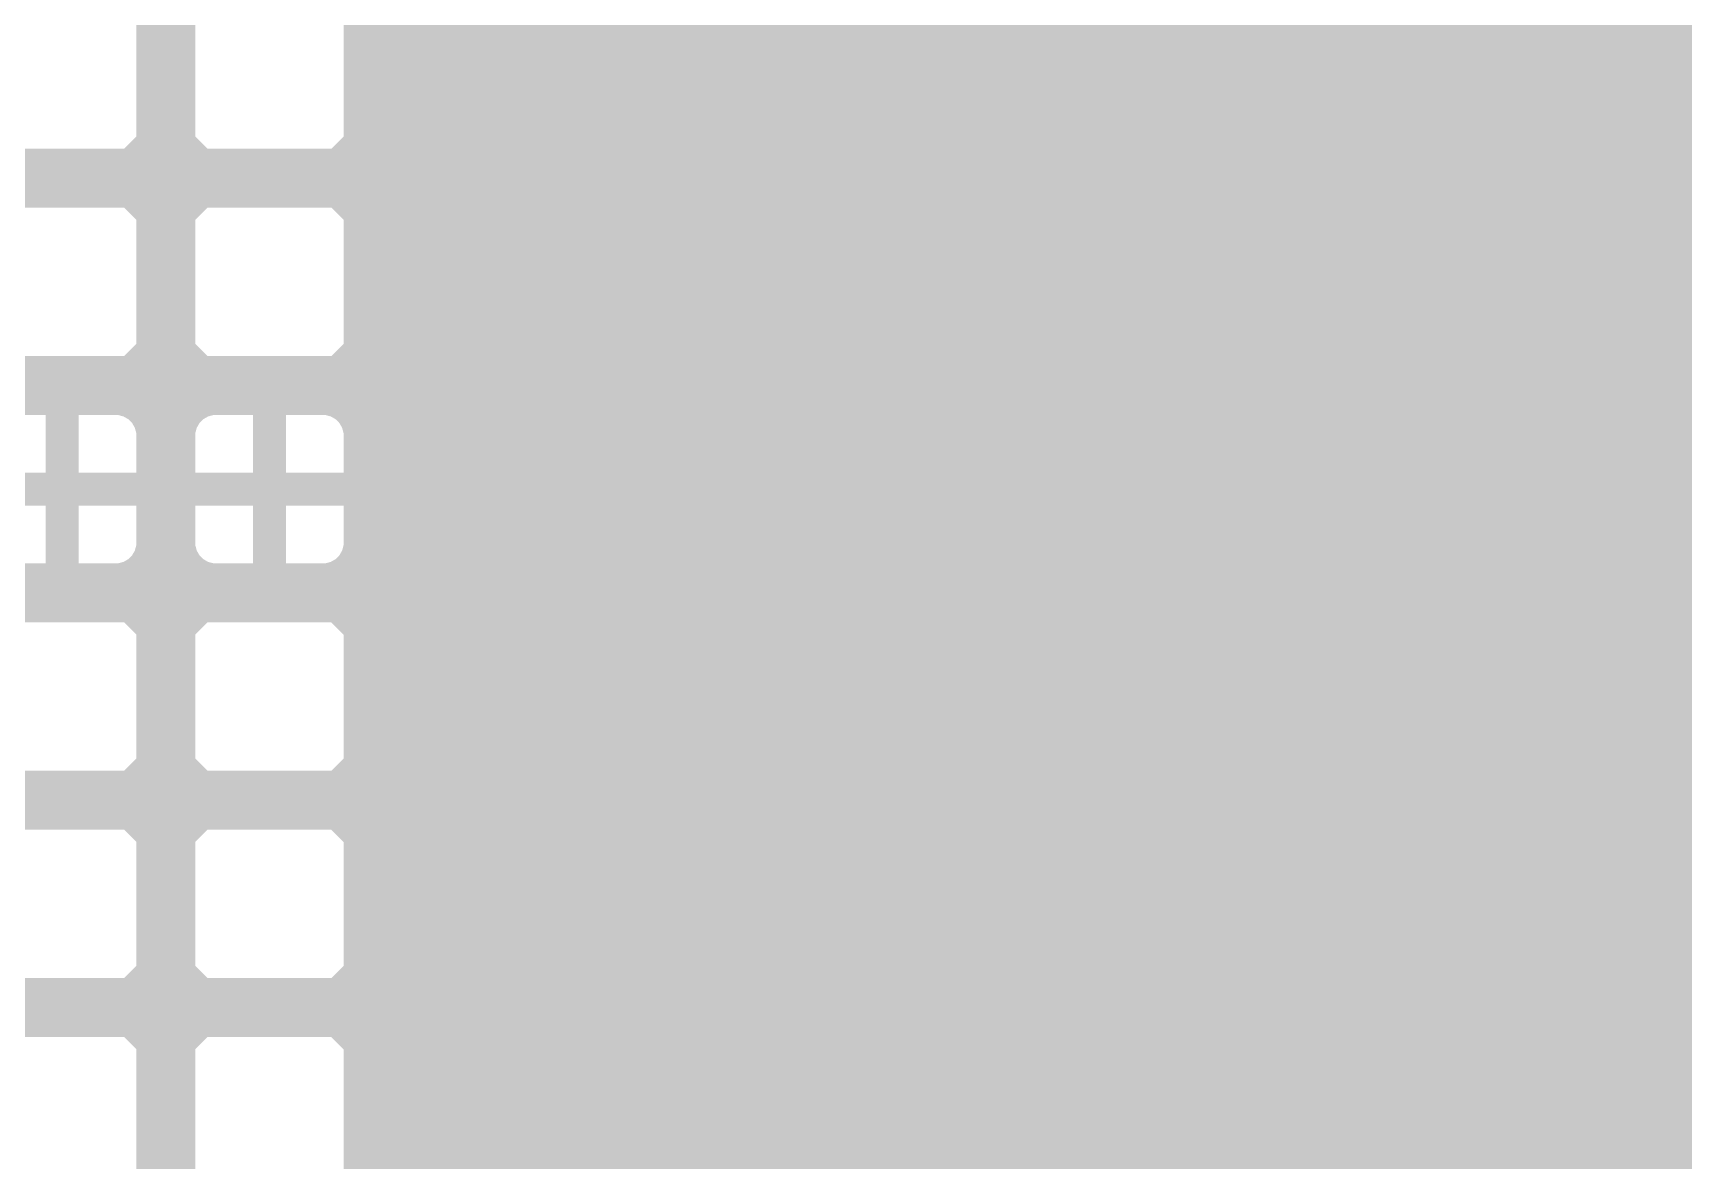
# Model space of a CAD drawing. Extents: x 1 to 104, y 1 to 74.
# Drawn here: x 63.14 to 83.37, y 19.71 to 33.53 of the extents above; entities that cross this region are included whole.
import ezdxf

# ---------------------------------------------------------------- set-up
doc = ezdxf.new("R2010")
doc.units = 0
doc.layers.add('16', color=174, linetype='CONTINUOUS')

msp = doc.modelspace()

# ---------------------------------------------------------------- linework, layer by layer
at = {"layer": '16', "const_width": 0.4064}
for points in [[(64.6112, 32.1766), (64.6112, 33.8634)], [(64.9288, 33.8634), (64.9288, 32.1766)], [(67.1512, 32.1766), (67.1512, 33.8634)], [(64.6112, 33.7312), (64.9288, 33.7312)], [(67.1512, 33.7312), (97.9488, 33.7312)], [(64.6112, 33.3248), (64.9288, 33.3248)], [(67.1512, 33.3248), (97.9488, 33.3248)], [(64.6112, 32.9184), (64.9288, 32.9184)], [(67.1512, 32.9184), (97.9488, 32.9184)], [(64.6112, 32.512), (64.9288, 32.512)], [(67.1512, 32.512), (97.9488, 32.512)], [(64.3434, 31.9088), (64.6112, 32.1766)], [(64.9288, 32.1766), (65.1966, 31.9088)], [(66.8834, 31.9088), (67.1512, 32.1766)], [(64.5402, 32.1056), (64.9998, 32.1056)], [(67.0802, 32.1056), (98.0198, 32.1056)], [(62.6566, 31.9088), (64.3434, 31.9088)], [(65.1966, 31.9088), (66.8834, 31.9088)], [(1.2192, 31.6992), (103.4008, 31.6992)], [(64.3434, 31.5912), (62.6566, 31.5912)], [(64.6112, 31.3234), (64.3434, 31.5912)], [(65.1966, 31.5912), (64.9288, 31.3234)], [(66.8834, 31.5912), (65.1966, 31.5912)], [(67.1512, 31.3234), (66.8834, 31.5912)], [(64.6112, 29.6366), (64.6112, 31.3234)], [(64.6112, 31.2928), (64.9288, 31.2928)], [(64.9288, 31.3234), (64.9288, 29.6366)], [(67.1512, 29.6366), (67.1512, 31.3234)], [(67.1512, 31.2928), (97.9488, 31.2928)], [(64.6112, 30.8864), (64.9288, 30.8864)], [(67.1512, 30.8864), (97.9488, 30.8864)], [(64.6112, 30.48), (64.9288, 30.48)], [(67.1512, 30.48), (97.9488, 30.48)], [(64.6112, 30.0736), (64.9288, 30.0736)], [(67.1512, 30.0736), (97.9488, 30.0736)], [(64.3434, 29.3688), (64.6112, 29.6366)], [(64.6112, 29.6672), (64.9288, 29.6672)], [(64.9288, 29.6366), (65.1966, 29.3688)], [(66.8834, 29.3688), (67.1512, 29.6366)], [(67.1512, 29.6672), (97.9488, 29.6672)], [(62.6566, 29.3688), (64.3434, 29.3688)], [(65.1966, 29.3688), (66.8834, 29.3688)], [(1.2192, 29.2608), (103.4008, 29.2608)], [(63.5, 29.0512), (62.7858, 29.0512)], [(64.2142, 29.0512), (63.5, 29.0512)], [(63.5, 29.0512), (63.5, 27.94)], [(63.5, 27.94), (63.5, 29.0512)], [(64.3305, 29.02), (64.2142, 29.0512)], [(64.4347, 28.9599), (64.3305, 29.02)], [(64.5199, 28.8747), (64.4347, 28.9599)], [(65.1053, 28.9599), (65.0201, 28.8747)], [(65.2095, 29.02), (65.1053, 28.9599)], [(65.3258, 29.0512), (65.2095, 29.02)], [(66.04, 29.0512), (65.3258, 29.0512)], [(66.7542, 29.0512), (66.04, 29.0512)], [(66.04, 29.0512), (66.04, 27.94)], [(66.04, 27.94), (66.04, 29.0512)], [(66.8705, 29.02), (66.7542, 29.0512)], [(66.9747, 28.9599), (66.8705, 29.02)], [(67.0598, 28.8747), (66.9747, 28.9599)], [(63.5, 28.8544), (63.5, 28.8544)], [(64.58, 28.7705), (64.5199, 28.8747)], [(64.5316, 28.8544), (65.0084, 28.8544)], [(64.6112, 28.6542), (64.58, 28.7705)], [(64.96, 28.7705), (64.9288, 28.6542)], [(65.0201, 28.8747), (64.96, 28.7705)], [(66.04, 28.8544), (66.04, 28.8544)], [(67.12, 28.7705), (67.0598, 28.8747)], [(67.0716, 28.8544), (98.0198, 28.8544)], [(67.1512, 28.6542), (67.12, 28.7705)], [(64.6112, 27.94), (64.6112, 28.6542)], [(64.9288, 28.6542), (64.9288, 27.94)], [(67.1512, 27.94), (67.1512, 28.6542)], [(63.5, 28.448), (63.5, 28.448)], [(64.6112, 28.448), (64.9288, 28.448)], [(66.04, 28.448), (66.04, 28.448)], [(67.1512, 28.448), (97.9488, 28.448)], [(62.3888, 27.94), (63.5, 27.94)], [(63.5, 27.94), (62.3888, 27.94)], [(63.5, 28.0416), (63.5, 28.0416)], [(63.5, 26.8288), (63.5, 27.94)], [(63.5, 27.94), (63.5, 27.94)], [(63.5, 27.94), (63.5, 26.8288)], [(64.6112, 27.94), (63.5, 27.94)], [(63.5, 27.94), (63.5, 27.94)], [(63.5, 27.94), (64.6112, 27.94)], [(63.5, 27.94), (63.5, 27.94)], [(63.5, 27.94), (63.5, 27.94)], [(64.6112, 28.0416), (64.9288, 28.0416)], [(64.6112, 27.2258), (64.6112, 27.94)], [(64.9288, 27.94), (66.04, 27.94)], [(66.04, 27.94), (64.9288, 27.94)], [(64.9288, 27.94), (64.9288, 27.2258)], [(66.04, 28.0416), (66.04, 28.0416)], [(66.04, 26.8288), (66.04, 27.94)], [(66.04, 27.94), (66.04, 27.94)], [(66.04, 27.94), (66.04, 26.8288)], [(67.1512, 27.94), (66.04, 27.94)], [(66.04, 27.94), (66.04, 27.94)], [(66.04, 27.94), (67.1512, 27.94)], [(66.04, 27.94), (66.04, 27.94)], [(66.04, 27.94), (66.04, 27.94)], [(67.1512, 28.0416), (97.9488, 28.0416)], [(67.1512, 27.2258), (67.1512, 27.94)], [(63.5, 27.6352), (63.5, 27.6352)], [(64.6112, 27.6352), (64.9288, 27.6352)], [(66.04, 27.6352), (66.04, 27.6352)], [(67.1512, 27.6352), (97.9488, 27.6352)], [(63.5, 27.2288), (63.5, 27.2288)], [(64.5199, 27.0053), (64.58, 27.1095)], [(64.58, 27.1095), (64.6112, 27.2258)], [(64.6112, 27.2288), (64.9288, 27.2288)], [(64.9288, 27.2258), (64.96, 27.1095)], [(64.96, 27.1095), (65.0201, 27.0053)], [(66.04, 27.2288), (66.04, 27.2288)], [(67.0598, 27.0053), (67.12, 27.1095)], [(67.12, 27.1095), (67.1512, 27.2258)], [(67.1512, 27.2288), (97.9488, 27.2288)], [(64.3305, 26.86), (64.4347, 26.9201)], [(64.4347, 26.9201), (64.5199, 27.0053)], [(65.0201, 27.0053), (65.1053, 26.9201)], [(65.1053, 26.9201), (65.2095, 26.86)], [(66.8705, 26.86), (66.9747, 26.9201)], [(66.9747, 26.9201), (67.0598, 27.0053)], [(1.2192, 26.8224), (103.4008, 26.8224)], [(62.7858, 26.8288), (63.5, 26.8288)], [(63.5, 26.8288), (64.2142, 26.8288)], [(64.2142, 26.8288), (64.3305, 26.86)], [(65.2095, 26.86), (65.3258, 26.8288)], [(65.3258, 26.8288), (66.04, 26.8288)], [(66.04, 26.8288), (66.7542, 26.8288)], [(66.7542, 26.8288), (66.8705, 26.86)], [(64.3434, 26.5112), (62.6566, 26.5112)], [(64.6112, 26.2434), (64.3434, 26.5112)], [(65.1966, 26.5112), (64.9288, 26.2434)], [(66.8834, 26.5112), (65.1966, 26.5112)], [(67.1512, 26.2434), (66.8834, 26.5112)], [(64.4386, 26.416), (65.1014, 26.416)], [(66.9786, 26.416), (98.1214, 26.416)], [(64.6112, 24.5566), (64.6112, 26.2434)], [(64.9288, 26.2434), (64.9288, 24.5566)], [(67.1512, 24.5566), (67.1512, 26.2434)], [(64.6112, 26.0096), (64.9288, 26.0096)], [(67.1512, 26.0096), (97.9488, 26.0096)], [(64.6112, 25.6032), (64.9288, 25.6032)], [(67.1512, 25.6032), (97.9488, 25.6032)], [(64.6112, 25.1968), (64.9288, 25.1968)], [(67.1512, 25.1968), (97.9488, 25.1968)], [(64.6112, 24.7904), (64.9288, 24.7904)], [(67.1512, 24.7904), (97.9488, 24.7904)], [(64.3434, 24.2888), (64.6112, 24.5566)], [(64.9288, 24.5566), (65.1966, 24.2888)], [(66.8834, 24.2888), (67.1512, 24.5566)], [(62.6566, 24.2888), (64.3434, 24.2888)], [(64.4386, 24.384), (65.1014, 24.384)], [(65.1966, 24.2888), (66.8834, 24.2888)], [(66.9786, 24.384), (98.1214, 24.384)], [(1.2192, 23.9776), (103.4008, 23.9776)], [(64.3434, 23.9712), (62.6566, 23.9712)], [(64.6112, 23.7034), (64.3434, 23.9712)], [(65.1966, 23.9712), (64.9288, 23.7034)], [(66.8834, 23.9712), (65.1966, 23.9712)], [(67.1512, 23.7034), (66.8834, 23.9712)], [(64.6112, 22.0166), (64.6112, 23.7034)], [(64.9288, 23.7034), (64.9288, 22.0166)], [(67.1512, 22.0166), (67.1512, 23.7034)], [(64.6112, 23.5712), (64.9288, 23.5712)], [(67.1512, 23.5712), (97.9488, 23.5712)], [(64.6112, 23.1648), (64.9288, 23.1648)], [(67.1512, 23.1648), (97.9488, 23.1648)], [(64.6112, 22.7584), (64.9288, 22.7584)], [(67.1512, 22.7584), (97.9488, 22.7584)], [(64.6112, 22.352), (64.9288, 22.352)], [(67.1512, 22.352), (97.9488, 22.352)], [(64.3434, 21.7488), (64.6112, 22.0166)], [(64.5402, 21.9456), (64.9998, 21.9456)], [(64.9288, 22.0166), (65.1966, 21.7488)], [(66.8834, 21.7488), (67.1512, 22.0166)], [(67.0802, 21.9456), (98.0198, 21.9456)], [(62.6566, 21.7488), (64.3434, 21.7488)], [(65.1966, 21.7488), (66.8834, 21.7488)], [(1.2192, 21.5392), (103.4008, 21.5392)], [(64.3434, 21.4312), (62.6566, 21.4312)], [(64.6112, 21.1634), (64.3434, 21.4312)], [(65.1966, 21.4312), (64.9288, 21.1634)], [(66.8834, 21.4312), (65.1966, 21.4312)], [(67.1512, 21.1634), (66.8834, 21.4312)], [(64.6112, 19.4766), (64.6112, 21.1634)], [(64.6112, 21.1328), (64.9288, 21.1328)], [(64.9288, 21.1634), (64.9288, 19.4766)], [(67.1512, 19.4766), (67.1512, 21.1634)], [(67.1512, 21.1328), (97.9488, 21.1328)], [(64.6112, 20.7264), (64.9288, 20.7264)], [(67.1512, 20.7264), (97.9488, 20.7264)], [(64.6112, 20.32), (64.9288, 20.32)], [(67.1512, 20.32), (97.9488, 20.32)], [(64.6112, 19.9136), (64.9288, 19.9136)], [(67.1512, 19.9136), (97.9488, 19.9136)], [(64.6112, 19.5072), (64.9288, 19.5072)], [(67.1512, 19.5072), (97.9488, 19.5072)]]:
    msp.add_lwpolyline(points, dxfattribs=at)
at = {"layer": '16', "const_width": 0.2032}
for points in [[(64.6112, 33.8328, 1), (64.6112, 33.6296)], [(64.9288, 33.6296, 1), (64.9288, 33.8328)], [(67.1512, 33.8328, 1), (67.1512, 33.6296)], [(64.6112, 33.4264, 1), (64.6112, 33.2232)], [(64.9288, 33.2232, 1), (64.9288, 33.4264)], [(67.1512, 33.4264, 1), (67.1512, 33.2232)], [(64.6112, 33.02, 1), (64.6112, 32.8168)], [(64.9288, 32.8168, 1), (64.9288, 33.02)], [(67.1512, 33.02, 1), (67.1512, 32.8168)], [(64.6112, 32.6136, 1), (64.6112, 32.4104)], [(64.9288, 32.4104, 1), (64.9288, 32.6136)], [(67.1512, 32.6136, 1), (67.1512, 32.4104)], [(64.683, 32.1048, 1), (64.5394, 32.2485)], [(65.0006, 32.2485, 1), (64.857, 32.1048)], [(67.223, 32.1048, 1), (67.0794, 32.2485)], [(64.5402, 32.2072, 1), (64.5402, 32.004)], [(64.5096, 32.1766, 1), (64.7128, 32.1766)], [(64.8272, 32.1766, 1), (65.0304, 32.1766)], [(64.9998, 32.004, 1), (64.9998, 32.2072)], [(67.0802, 32.2072, 1), (67.0802, 32.004)], [(67.0496, 32.1766, 1), (67.2528, 32.1766)], [(64.2715, 31.9806, 1), (64.4152, 31.837)], [(64.3434, 31.8072, 1), (64.3434, 32.0104)], [(65.1966, 32.0104, 1), (65.1966, 31.8072)], [(65.1248, 31.837, 1), (65.2685, 31.9806)], [(66.8115, 31.9806, 1), (66.9552, 31.837)], [(66.8834, 31.8072, 1), (66.8834, 32.0104)], [(64.4152, 31.663, 1), (64.2715, 31.5194)], [(64.3434, 31.4896, 1), (64.3434, 31.6928)], [(65.1966, 31.6928, 1), (65.1966, 31.4896)], [(65.2685, 31.5194, 1), (65.1248, 31.663)], [(66.9552, 31.663, 1), (66.8115, 31.5194)], [(66.8834, 31.4896, 1), (66.8834, 31.6928)], [(64.7128, 31.3234, 1), (64.5096, 31.3234)], [(64.6112, 31.3944, 1), (64.6112, 31.1912)], [(64.5394, 31.2515, 1), (64.683, 31.3952)], [(65.0304, 31.3234, 1), (64.8272, 31.3234)], [(64.857, 31.3952, 1), (65.0006, 31.2515)], [(64.9288, 31.1912, 1), (64.9288, 31.3944)], [(67.2528, 31.3234, 1), (67.0496, 31.3234)], [(67.1512, 31.3944, 1), (67.1512, 31.1912)], [(67.0794, 31.2515, 1), (67.223, 31.3952)], [(64.6112, 30.988, 1), (64.6112, 30.7848)], [(64.9288, 30.7848, 1), (64.9288, 30.988)], [(67.1512, 30.988, 1), (67.1512, 30.7848)], [(64.6112, 30.5816, 1), (64.6112, 30.3784)], [(64.9288, 30.3784, 1), (64.9288, 30.5816)], [(67.1512, 30.5816, 1), (67.1512, 30.3784)], [(64.6112, 30.1752, 1), (64.6112, 29.972)], [(64.9288, 29.972, 1), (64.9288, 30.1752)], [(67.1512, 30.1752, 1), (67.1512, 29.972)], [(64.6112, 29.7688, 1), (64.6112, 29.5656)], [(64.683, 29.5648, 1), (64.5394, 29.7085)], [(65.0006, 29.7085, 1), (64.857, 29.5648)], [(64.9288, 29.5656, 1), (64.9288, 29.7688)], [(67.1512, 29.7688, 1), (67.1512, 29.5656)], [(67.223, 29.5648, 1), (67.0794, 29.7085)], [(64.2715, 29.4406, 1), (64.4152, 29.297)], [(64.3434, 29.2672, 1), (64.3434, 29.4704)], [(64.5096, 29.6366, 1), (64.7128, 29.6366)], [(64.8272, 29.6366, 1), (65.0304, 29.6366)], [(65.1966, 29.4704, 1), (65.1966, 29.2672)], [(65.1248, 29.297, 1), (65.2685, 29.4406)], [(66.8115, 29.4406, 1), (66.9552, 29.297)], [(66.8834, 29.2672, 1), (66.8834, 29.4704)], [(67.0496, 29.6366, 1), (67.2528, 29.6366)], [(63.5, 29.1528, 1), (63.5, 28.9496)], [(63.6016, 29.0512, 1), (63.3984, 29.0512)], [(63.6016, 29.0512, 1), (63.3984, 29.0512)], [(63.5, 28.9496, 1), (63.5, 29.1528)], [(64.2405, 29.1493, 1), (64.1879, 28.9531)], [(64.2142, 28.9496, 1), (64.2142, 29.1528)], [(64.3813, 29.108, 1), (64.2797, 28.9321)], [(64.3042, 28.9219, 1), (64.3568, 29.1182)], [(64.5066, 29.0317, 1), (64.3629, 28.888)], [(64.3839, 28.8719, 1), (64.4855, 29.0478)], [(65.0545, 29.0478, 1), (65.1561, 28.8719)], [(65.1771, 28.888, 1), (65.0334, 29.0317)], [(65.1832, 29.1182, 1), (65.2358, 28.9219)], [(65.2603, 28.9321, 1), (65.1587, 29.108)], [(65.3258, 29.1528, 1), (65.3258, 28.9496)], [(65.3521, 28.9531, 1), (65.2995, 29.1493)], [(66.04, 29.1528, 1), (66.04, 28.9496)], [(66.1416, 29.0512, 1), (65.9384, 29.0512)], [(66.1416, 29.0512, 1), (65.9384, 29.0512)], [(66.04, 28.9496, 1), (66.04, 29.1528)], [(66.7805, 29.1493, 1), (66.7279, 28.9531)], [(66.7542, 28.9496, 1), (66.7542, 29.1528)], [(66.9213, 29.108, 1), (66.8197, 28.9321)], [(66.8442, 28.9219, 1), (66.8968, 29.1182)], [(67.0466, 29.0317, 1), (66.9029, 28.888)], [(66.9239, 28.8719, 1), (67.0255, 29.0478)], [(63.5, 28.956, 1), (63.5, 28.7528)], [(63.5, 28.7528, 1), (63.5, 28.956)], [(64.6078, 28.9255, 1), (64.4319, 28.8239)], [(64.5316, 28.956, 1), (64.5316, 28.7528)], [(64.448, 28.8029, 1), (64.5917, 28.9466)], [(64.6782, 28.7968, 1), (64.4819, 28.7442)], [(65.0581, 28.7442, 1), (64.8618, 28.7968)], [(64.9483, 28.9466, 1), (65.092, 28.8029)], [(65.1081, 28.8239, 1), (64.9322, 28.9255)], [(65.0084, 28.7528, 1), (65.0084, 28.956)], [(66.04, 28.956, 1), (66.04, 28.7528)], [(66.04, 28.7528, 1), (66.04, 28.956)], [(67.1478, 28.9255, 1), (66.9719, 28.8239)], [(67.0716, 28.956, 1), (67.0716, 28.7528)], [(66.988, 28.8029, 1), (67.1317, 28.9466)], [(67.2182, 28.7968, 1), (67.0219, 28.7442)], [(64.4921, 28.7197, 1), (64.668, 28.8213)], [(64.7128, 28.6542, 1), (64.5096, 28.6542)], [(64.5131, 28.6279, 1), (64.7093, 28.6805)], [(65.0304, 28.6542, 1), (64.8272, 28.6542)], [(64.8307, 28.6805, 1), (65.0269, 28.6279)], [(64.872, 28.8213, 1), (65.0479, 28.7197)], [(67.0321, 28.7197, 1), (67.208, 28.8213)], [(67.2528, 28.6542, 1), (67.0496, 28.6542)], [(67.0531, 28.6279, 1), (67.2493, 28.6805)], [(63.5, 28.5496, 1), (63.5, 28.3464)], [(63.5, 28.3464, 1), (63.5, 28.5496)], [(64.6112, 28.5496, 1), (64.6112, 28.3464)], [(64.9288, 28.3464, 1), (64.9288, 28.5496)], [(66.04, 28.5496, 1), (66.04, 28.3464)], [(66.04, 28.3464, 1), (66.04, 28.5496)], [(67.1512, 28.5496, 1), (67.1512, 28.3464)], [(63.5, 28.1432, 1), (63.5, 27.94)], [(63.6016, 27.94, 1), (63.3984, 27.94)], [(63.5, 28.0416, 1), (63.5, 27.8384)], [(63.6016, 27.94, 1), (63.3984, 27.94)], [(63.5, 28.0416, 1), (63.5, 27.8384)], [(63.6016, 27.94, 1), (63.3984, 27.94)], [(63.5, 28.0416, 1), (63.5, 27.8384)], [(63.5, 28.0416, 1), (63.5, 27.8384)], [(63.6016, 27.94, 1), (63.3984, 27.94)], [(63.5, 27.94, 1), (63.5, 28.1432)], [(63.5, 27.8384, 1), (63.5, 28.0416)], [(63.5, 27.8384, 1), (63.5, 28.0416)], [(63.5, 27.8384, 1), (63.5, 28.0416)], [(63.5, 27.8384, 1), (63.5, 28.0416)], [(64.6112, 28.1432, 1), (64.6112, 27.94)], [(64.7128, 27.94, 1), (64.5096, 27.94)], [(64.6112, 27.8384, 1), (64.6112, 28.0416)], [(64.6112, 27.8384, 1), (64.6112, 28.0416)], [(64.9288, 28.0416, 1), (64.9288, 27.8384)], [(64.9288, 28.0416, 1), (64.9288, 27.8384)], [(65.0304, 27.94, 1), (64.8272, 27.94)], [(64.9288, 27.94, 1), (64.9288, 28.1432)], [(66.04, 28.1432, 1), (66.04, 27.94)], [(66.1416, 27.94, 1), (65.9384, 27.94)], [(66.04, 28.0416, 1), (66.04, 27.8384)], [(66.1416, 27.94, 1), (65.9384, 27.94)], [(66.04, 28.0416, 1), (66.04, 27.8384)], [(66.1416, 27.94, 1), (65.9384, 27.94)], [(66.04, 28.0416, 1), (66.04, 27.8384)], [(66.04, 28.0416, 1), (66.04, 27.8384)], [(66.1416, 27.94, 1), (65.9384, 27.94)], [(66.04, 27.94, 1), (66.04, 28.1432)], [(66.04, 27.8384, 1), (66.04, 28.0416)], [(66.04, 27.8384, 1), (66.04, 28.0416)], [(66.04, 27.8384, 1), (66.04, 28.0416)], [(66.04, 27.8384, 1), (66.04, 28.0416)], [(67.1512, 28.1432, 1), (67.1512, 27.94)], [(67.2528, 27.94, 1), (67.0496, 27.94)], [(67.1512, 27.8384, 1), (67.1512, 28.0416)], [(67.1512, 27.8384, 1), (67.1512, 28.0416)], [(63.3984, 27.94, 1), (63.6016, 27.94)], [(63.3984, 27.94, 1), (63.6016, 27.94)], [(63.3984, 27.94, 1), (63.6016, 27.94)], [(63.3984, 27.94, 1), (63.6016, 27.94)], [(64.5096, 27.94, 1), (64.7128, 27.94)], [(64.8272, 27.94, 1), (65.0304, 27.94)], [(65.9384, 27.94, 1), (66.1416, 27.94)], [(65.9384, 27.94, 1), (66.1416, 27.94)], [(65.9384, 27.94, 1), (66.1416, 27.94)], [(65.9384, 27.94, 1), (66.1416, 27.94)], [(67.0496, 27.94, 1), (67.2528, 27.94)], [(63.5, 27.7368, 1), (63.5, 27.5336)], [(63.5, 27.5336, 1), (63.5, 27.7368)], [(64.6112, 27.7368, 1), (64.6112, 27.5336)], [(64.9288, 27.5336, 1), (64.9288, 27.7368)], [(66.04, 27.7368, 1), (66.04, 27.5336)], [(66.04, 27.5336, 1), (66.04, 27.7368)], [(67.1512, 27.7368, 1), (67.1512, 27.5336)], [(63.5, 27.3304, 1), (63.5, 27.1272)], [(63.5, 27.1272, 1), (63.5, 27.3304)], [(64.668, 27.0587, 1), (64.4921, 27.1603)], [(64.6112, 27.3304, 1), (64.6112, 27.1272)], [(64.5096, 27.2258, 1), (64.7128, 27.2258)], [(64.7093, 27.1995, 1), (64.5131, 27.2521)], [(65.0269, 27.2521, 1), (64.8307, 27.1995)], [(64.8272, 27.2258, 1), (65.0304, 27.2258)], [(65.0479, 27.1603, 1), (64.872, 27.0587)], [(64.9288, 27.1272, 1), (64.9288, 27.3304)], [(66.04, 27.3304, 1), (66.04, 27.1272)], [(66.04, 27.1272, 1), (66.04, 27.3304)], [(67.208, 27.0587, 1), (67.0321, 27.1603)], [(67.1512, 27.3304, 1), (67.1512, 27.1272)], [(67.0496, 27.2258, 1), (67.2528, 27.2258)], [(67.2493, 27.1995, 1), (67.0531, 27.2521)], [(64.4855, 26.8322, 1), (64.3839, 27.0081)], [(64.4319, 27.0561, 1), (64.6078, 26.9545)], [(64.5917, 26.9334, 1), (64.448, 27.0771)], [(64.4819, 27.1358, 1), (64.6782, 27.0832)], [(64.8618, 27.0832, 1), (65.0581, 27.1358)], [(65.092, 27.0771, 1), (64.9483, 26.9334)], [(64.9322, 26.9545, 1), (65.1081, 27.0561)], [(65.1561, 27.0081, 1), (65.0545, 26.8322)], [(67.0255, 26.8322, 1), (66.9239, 27.0081)], [(66.9719, 27.0561, 1), (67.1478, 26.9545)], [(67.1317, 26.9334, 1), (66.988, 27.0771)], [(67.0219, 27.1358, 1), (67.2182, 27.0832)], [(63.5, 26.9304, 1), (63.5, 26.7272)], [(63.3984, 26.8288, 1), (63.6016, 26.8288)], [(63.3984, 26.8288, 1), (63.6016, 26.8288)], [(63.5, 26.7272, 1), (63.5, 26.9304)], [(64.1879, 26.9269, 1), (64.2405, 26.7307)], [(64.2142, 26.7272, 1), (64.2142, 26.9304)], [(64.2797, 26.9479, 1), (64.3813, 26.772)], [(64.3568, 26.7618, 1), (64.3042, 26.9581)], [(64.3629, 26.992, 1), (64.5066, 26.8483)], [(65.0334, 26.8483, 1), (65.1771, 26.992)], [(65.2358, 26.9581, 1), (65.1832, 26.7618)], [(65.1587, 26.772, 1), (65.2603, 26.9479)], [(65.3258, 26.9304, 1), (65.3258, 26.7272)], [(65.2995, 26.7307, 1), (65.3521, 26.9269)], [(66.04, 26.9304, 1), (66.04, 26.7272)], [(65.9384, 26.8288, 1), (66.1416, 26.8288)], [(65.9384, 26.8288, 1), (66.1416, 26.8288)], [(66.04, 26.7272, 1), (66.04, 26.9304)], [(66.7279, 26.9269, 1), (66.7805, 26.7307)], [(66.7542, 26.7272, 1), (66.7542, 26.9304)], [(66.8197, 26.9479, 1), (66.9213, 26.772)], [(66.8968, 26.7618, 1), (66.8442, 26.9581)], [(66.9029, 26.992, 1), (67.0466, 26.8483)], [(64.4152, 26.583, 1), (64.2715, 26.4394)], [(64.3434, 26.4096, 1), (64.3434, 26.6128)], [(65.1966, 26.6128, 1), (65.1966, 26.4096)], [(65.2685, 26.4394, 1), (65.1248, 26.583)], [(66.9552, 26.583, 1), (66.8115, 26.4394)], [(66.8834, 26.4096, 1), (66.8834, 26.6128)], [(64.4386, 26.5176, 1), (64.4386, 26.3144)], [(65.1014, 26.3144, 1), (65.1014, 26.5176)], [(66.9786, 26.5176, 1), (66.9786, 26.3144)], [(64.7128, 26.2434, 1), (64.5096, 26.2434)], [(64.5394, 26.1715, 1), (64.683, 26.3152)], [(65.0304, 26.2434, 1), (64.8272, 26.2434)], [(64.857, 26.3152, 1), (65.0006, 26.1715)], [(67.2528, 26.2434, 1), (67.0496, 26.2434)], [(67.0794, 26.1715, 1), (67.223, 26.3152)], [(64.6112, 26.1112, 1), (64.6112, 25.908)], [(64.9288, 25.908, 1), (64.9288, 26.1112)], [(67.1512, 26.1112, 1), (67.1512, 25.908)], [(64.6112, 25.7048, 1), (64.6112, 25.5016)], [(64.9288, 25.5016, 1), (64.9288, 25.7048)], [(67.1512, 25.7048, 1), (67.1512, 25.5016)], [(64.6112, 25.2984, 1), (64.6112, 25.0952)], [(64.9288, 25.0952, 1), (64.9288, 25.2984)], [(67.1512, 25.2984, 1), (67.1512, 25.0952)], [(64.6112, 24.892, 1), (64.6112, 24.6888)], [(64.9288, 24.6888, 1), (64.9288, 24.892)], [(67.1512, 24.892, 1), (67.1512, 24.6888)], [(64.683, 24.4848, 1), (64.5394, 24.6285)], [(65.0006, 24.6285, 1), (64.857, 24.4848)], [(67.223, 24.4848, 1), (67.0794, 24.6285)], [(64.4386, 24.4856, 1), (64.4386, 24.2824)], [(64.3434, 24.1872, 1), (64.3434, 24.3904)], [(64.5096, 24.5566, 1), (64.7128, 24.5566)], [(64.8272, 24.5566, 1), (65.0304, 24.5566)], [(65.1966, 24.3904, 1), (65.1966, 24.1872)], [(65.1014, 24.2824, 1), (65.1014, 24.4856)], [(66.9786, 24.4856, 1), (66.9786, 24.2824)], [(66.8834, 24.1872, 1), (66.8834, 24.3904)], [(67.0496, 24.5566, 1), (67.2528, 24.5566)], [(64.2715, 24.3606, 1), (64.4152, 24.217)], [(65.1248, 24.217, 1), (65.2685, 24.3606)], [(66.8115, 24.3606, 1), (66.9552, 24.217)], [(64.4152, 24.043, 1), (64.2715, 23.8994)], [(64.3434, 23.8696, 1), (64.3434, 24.0728)], [(65.1966, 24.0728, 1), (65.1966, 23.8696)], [(65.2685, 23.8994, 1), (65.1248, 24.043)], [(66.9552, 24.043, 1), (66.8115, 23.8994)], [(66.8834, 23.8696, 1), (66.8834, 24.0728)], [(64.7128, 23.7034, 1), (64.5096, 23.7034)], [(64.5394, 23.6315, 1), (64.683, 23.7752)], [(65.0304, 23.7034, 1), (64.8272, 23.7034)], [(64.857, 23.7752, 1), (65.0006, 23.6315)], [(67.2528, 23.7034, 1), (67.0496, 23.7034)], [(67.0794, 23.6315, 1), (67.223, 23.7752)], [(64.6112, 23.6728, 1), (64.6112, 23.4696)], [(64.9288, 23.4696, 1), (64.9288, 23.6728)], [(67.1512, 23.6728, 1), (67.1512, 23.4696)], [(64.6112, 23.2664, 1), (64.6112, 23.0632)], [(64.9288, 23.0632, 1), (64.9288, 23.2664)], [(67.1512, 23.2664, 1), (67.1512, 23.0632)], [(64.6112, 22.86, 1), (64.6112, 22.6568)], [(64.9288, 22.6568, 1), (64.9288, 22.86)], [(67.1512, 22.86, 1), (67.1512, 22.6568)], [(64.6112, 22.4536, 1), (64.6112, 22.2504)], [(64.9288, 22.2504, 1), (64.9288, 22.4536)], [(67.1512, 22.4536, 1), (67.1512, 22.2504)], [(64.5402, 22.0472, 1), (64.5402, 21.844)], [(64.5096, 22.0166, 1), (64.7128, 22.0166)], [(64.683, 21.9448, 1), (64.5394, 22.0885)], [(65.0006, 22.0885, 1), (64.857, 21.9448)], [(64.8272, 22.0166, 1), (65.0304, 22.0166)], [(64.9998, 21.844, 1), (64.9998, 22.0472)], [(67.0802, 22.0472, 1), (67.0802, 21.844)], [(67.0496, 22.0166, 1), (67.2528, 22.0166)], [(67.223, 21.9448, 1), (67.0794, 22.0885)], [(64.2715, 21.8206, 1), (64.4152, 21.677)], [(64.3434, 21.6472, 1), (64.3434, 21.8504)], [(65.1966, 21.8504, 1), (65.1966, 21.6472)], [(65.1248, 21.677, 1), (65.2685, 21.8206)], [(66.8115, 21.8206, 1), (66.9552, 21.677)], [(66.8834, 21.6472, 1), (66.8834, 21.8504)], [(64.4152, 21.503, 1), (64.2715, 21.3594)], [(64.3434, 21.3296, 1), (64.3434, 21.5328)], [(65.1966, 21.5328, 1), (65.1966, 21.3296)], [(65.2685, 21.3594, 1), (65.1248, 21.503)], [(66.9552, 21.503, 1), (66.8115, 21.3594)], [(66.8834, 21.3296, 1), (66.8834, 21.5328)], [(64.7128, 21.1634, 1), (64.5096, 21.1634)], [(64.6112, 21.2344, 1), (64.6112, 21.0312)], [(64.5394, 21.0915, 1), (64.683, 21.2352)], [(65.0304, 21.1634, 1), (64.8272, 21.1634)], [(64.857, 21.2352, 1), (65.0006, 21.0915)], [(64.9288, 21.0312, 1), (64.9288, 21.2344)], [(67.2528, 21.1634, 1), (67.0496, 21.1634)], [(67.1512, 21.2344, 1), (67.1512, 21.0312)], [(67.0794, 21.0915, 1), (67.223, 21.2352)], [(64.6112, 20.828, 1), (64.6112, 20.6248)], [(64.9288, 20.6248, 1), (64.9288, 20.828)], [(67.1512, 20.828, 1), (67.1512, 20.6248)], [(64.6112, 20.4216, 1), (64.6112, 20.2184)], [(64.9288, 20.2184, 1), (64.9288, 20.4216)], [(67.1512, 20.4216, 1), (67.1512, 20.2184)], [(64.6112, 20.0152, 1), (64.6112, 19.812)], [(64.9288, 19.812, 1), (64.9288, 20.0152)], [(67.1512, 20.0152, 1), (67.1512, 19.812)]]:
    msp.add_lwpolyline(points, format="xyb", dxfattribs=at)

doc.saveas('drawing.dxf')
